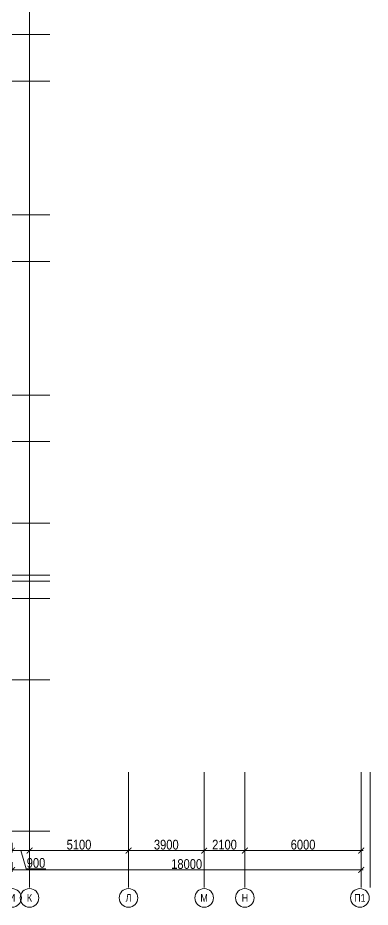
# Model space of a CAD drawing. Header units: millimetres. Extents: x -65509 to 912790, y 446 to 713294.
# Drawn here: x 27776 to 45940, y 174451 to 220347 of the extents above; entities that cross this region are included whole.
import ezdxf
from ezdxf.enums import TextEntityAlignment as Align

# ---------------------------------------------------------------- set-up
doc = ezdxf.new("R2010")
doc.units = ezdxf.units.MM
doc.linetypes.add('CENTER2', pattern=[28.575, 19.05, -3.175, 3.175, -3.175])
doc.layers.get('Defpoints').update_dxf_attribs({"color": 250})
doc.layers.add('РД_Оси_100', color=250, linetype='Continuous', lineweight=0)
doc.layers.add('РД_Оси_размер', color=250, linetype='Continuous', lineweight=0)
doc.styles.add('style1', font='ARIALN.TTF')
doc.styles.add('ккк', font='isocpeur.ttf', dxfattribs={"width": 0.85, "oblique": 15})
doc.dimstyles.new('Dim100_ареал', dxfattribs={"dimscale": 100, "dimtxt": 2.5, "dimasz": 1, "dimexe": 1, "dimexo": 1, "dimgap": 0.5, "dimtad": 1, "dimzin": 12, "dimdsep": 46, "dimtxsty": 'style1', "dimblk": 'ARCHTICK', "dimcen": 1, "dimdle": 1, "dimclrd": 256, "dimclre": 256, "dimaunit": 1, "dimadec": 0, "dimazin": 3, "dimtfac": 1, "dimtmove": 1, "dimatfit": 3, "dimldrblk": 'OPEN30', "dimfxl": 4, "dimfxlon": 1, "dimtolj": 1, "dimtzin": 0, "dimlwd": 9, "dimlwe": 9, "dimarcsym": 0})

# ---------------------------------------------------------------- blocks, each defined once
blk = doc.blocks.new('A-iden')
at = {"linetype": 'Continuous', "lineweight": 5}
blk.add_circle((0, -4), 3, dxfattribs=at)
at = {"color": 0, "linetype": 'Continuous', "lineweight": 20, "style": 'ккк', "width": 0.85}
blk.add_attdef('ID', text='', height=8, dxfattribs=at).set_placement((0.31, -3.85), align=Align.MIDDLE_CENTER)
blk = doc.blocks.new('_ArchTick')
at = {"color": 0, "linetype": 'ByBlock', "const_width": 0.15}
blk.add_lwpolyline([(-0.5, -0.5), (0.5, 0.5)], dxfattribs=at)
blk = doc.blocks.new('*D57')
at = {"layer": 'Defpoints', "color": 0, "transparency": 16777216}
for p in [(1223253, 135908), (1224153, 135908), (1224153, 134908)]:
    blk.add_point(p, dxfattribs=at)
at = {"layer": 'РД_Оси_размер', "lineweight": 9, "transparency": 16777216}
for p, q in [((1223253, 135308), (1223253, 134808)), ((1224153, 135308), (1224153, 134808)), ((1223153, 134908), (1224253, 134908)), ((1223703, 134908), (1223985, 133967)), ((1223985, 133967), (1224990, 133967))]:
    blk.add_line(p, q, dxfattribs=at)
at = {"layer": 'РД_Оси_размер', "lineweight": 9, "transparency": 16777216, "xscale": 300, "yscale": 300, "zscale": 300, "rotation": 180}
blk.add_blockref('_ArchTick', (1223253, 134908), dxfattribs=at)
at = {"layer": 'РД_Оси_размер', "lineweight": 9, "transparency": 16777216, "xscale": 300, "yscale": 300, "zscale": 300}
blk.add_blockref('_ArchTick', (1224153, 134908), dxfattribs=at)
at = {"layer": 'РД_Оси_размер', "color": 0, "transparency": 16777216, "insert": (1224487, 134272), "char_height": 500, "attachment_point": 5, "style": 'style1'}
blk.add_mtext('\\A1;900', dxfattribs=at)
blk = doc.blocks.new('_Open30')
at = {"color": 0, "linetype": 'ByBlock', "lineweight": -2}
for p, q in [((-1, 0.27), (0, 0)), ((0, 0), (-1, -0.27)), ((0, 0), (-1, 0))]:
    blk.add_line(p, q, dxfattribs=at)
blk = doc.blocks.new('*D58')
at = {"layer": 'Defpoints', "color": 0, "transparency": 16777216}
for p in [(1224153, 135908), (1229253, 135908), (1229253, 134908)]:
    blk.add_point(p, dxfattribs=at)
at = {"layer": 'РД_Оси_размер', "lineweight": 9, "transparency": 16777216}
for p, q in [((1224153, 135308), (1224153, 134808)), ((1229253, 135308), (1229253, 134808)), ((1224053, 134908), (1229353, 134908))]:
    blk.add_line(p, q, dxfattribs=at)
at = {"layer": 'РД_Оси_размер', "lineweight": 9, "transparency": 16777216, "xscale": 300, "yscale": 300, "zscale": 300, "rotation": 180}
blk.add_blockref('_ArchTick', (1224153, 134908), dxfattribs=at)
at = {"layer": 'РД_Оси_размер', "lineweight": 9, "transparency": 16777216, "xscale": 300, "yscale": 300, "zscale": 300}
blk.add_blockref('_ArchTick', (1229253, 134908), dxfattribs=at)
at = {"layer": 'РД_Оси_размер', "color": 0, "transparency": 16777216, "insert": (1226703, 135213), "char_height": 500, "attachment_point": 5, "style": 'style1'}
blk.add_mtext('\\A1;5100', dxfattribs=at)
blk = doc.blocks.new('*D59')
at = {"layer": 'Defpoints', "color": 0, "transparency": 16777216}
for p in [(1229253, 135908), (1233153, 135908), (1233153, 134908)]:
    blk.add_point(p, dxfattribs=at)
at = {"layer": 'РД_Оси_размер', "lineweight": 9, "transparency": 16777216}
for p, q in [((1229253, 135308), (1229253, 134808)), ((1233153, 135308), (1233153, 134808)), ((1229153, 134908), (1233253, 134908))]:
    blk.add_line(p, q, dxfattribs=at)
at = {"layer": 'РД_Оси_размер', "lineweight": 9, "transparency": 16777216, "xscale": 300, "yscale": 300, "zscale": 300, "rotation": 180}
blk.add_blockref('_ArchTick', (1229253, 134908), dxfattribs=at)
at = {"layer": 'РД_Оси_размер', "lineweight": 9, "transparency": 16777216, "xscale": 300, "yscale": 300, "zscale": 300}
blk.add_blockref('_ArchTick', (1233153, 134908), dxfattribs=at)
at = {"layer": 'РД_Оси_размер', "color": 0, "transparency": 16777216, "insert": (1231203, 135213), "char_height": 500, "attachment_point": 5, "style": 'style1'}
blk.add_mtext('\\A1;3900', dxfattribs=at)
blk = doc.blocks.new('*D60')
at = {"layer": 'Defpoints', "color": 0, "transparency": 16777216}
for p in [(1233153, 135908), (1235253, 135908), (1235253, 134908)]:
    blk.add_point(p, dxfattribs=at)
at = {"layer": 'РД_Оси_размер', "lineweight": 9, "transparency": 16777216}
for p, q in [((1233153, 135308), (1233153, 134808)), ((1235253, 135308), (1235253, 134808)), ((1233053, 134908), (1235353, 134908))]:
    blk.add_line(p, q, dxfattribs=at)
at = {"layer": 'РД_Оси_размер', "lineweight": 9, "transparency": 16777216, "xscale": 300, "yscale": 300, "zscale": 300, "rotation": 180}
blk.add_blockref('_ArchTick', (1233153, 134908), dxfattribs=at)
at = {"layer": 'РД_Оси_размер', "lineweight": 9, "transparency": 16777216, "xscale": 300, "yscale": 300, "zscale": 300}
blk.add_blockref('_ArchTick', (1235253, 134908), dxfattribs=at)
at = {"layer": 'РД_Оси_размер', "color": 0, "transparency": 16777216, "insert": (1234203, 135213), "char_height": 500, "attachment_point": 5, "style": 'style1'}
blk.add_mtext('\\A1;2100', dxfattribs=at)
blk = doc.blocks.new('*D61')
at = {"layer": 'Defpoints', "color": 0, "transparency": 16777216}
for p in [(1235253, 135908), (1241253, 135908), (1241253, 134908)]:
    blk.add_point(p, dxfattribs=at)
at = {"layer": 'РД_Оси_размер', "lineweight": 9, "transparency": 16777216}
for p, q in [((1235253, 135308), (1235253, 134808)), ((1241253, 135308), (1241253, 134808)), ((1235153, 134908), (1241353, 134908))]:
    blk.add_line(p, q, dxfattribs=at)
at = {"layer": 'РД_Оси_размер', "lineweight": 9, "transparency": 16777216, "xscale": 300, "yscale": 300, "zscale": 300, "rotation": 180}
blk.add_blockref('_ArchTick', (1235253, 134908), dxfattribs=at)
at = {"layer": 'РД_Оси_размер', "lineweight": 9, "transparency": 16777216, "xscale": 300, "yscale": 300, "zscale": 300}
blk.add_blockref('_ArchTick', (1241253, 134908), dxfattribs=at)
at = {"layer": 'РД_Оси_размер', "color": 0, "transparency": 16777216, "insert": (1238253, 135213), "char_height": 500, "attachment_point": 5, "style": 'style1'}
blk.add_mtext('\\A1;6000', dxfattribs=at)
blk = doc.blocks.new('*D118')
at = {"layer": 'Defpoints', "color": 0, "transparency": 16777216}
for p in [(1241253, 222414), (1223253, 135908), (1241253, 133908)]:
    blk.add_point(p, dxfattribs=at)
at = {"layer": 'РД_Оси_размер', "lineweight": 9, "transparency": 16777216}
for p, q in [((1223253, 134308), (1223253, 133808)), ((1241253, 134308), (1241253, 133808)), ((1223153, 133908), (1241353, 133908))]:
    blk.add_line(p, q, dxfattribs=at)
at = {"layer": 'РД_Оси_размер', "lineweight": 9, "transparency": 16777216, "xscale": 300, "yscale": 300, "zscale": 300, "rotation": 180}
blk.add_blockref('_ArchTick', (1223253, 133908), dxfattribs=at)
at = {"layer": 'РД_Оси_размер', "lineweight": 9, "transparency": 16777216, "xscale": 300, "yscale": 300, "zscale": 300}
blk.add_blockref('_ArchTick', (1241253, 133908), dxfattribs=at)
at = {"layer": 'РД_Оси_размер', "color": 0, "transparency": 16777216, "insert": (1232253, 134213), "char_height": 500, "attachment_point": 5, "style": 'style1'}
blk.add_mtext('\\A1;18000', dxfattribs=at)
blk = doc.blocks.new('оси_рен')
at = {"layer": 'РД_Оси_100', "color": 251, "linetype": 'CENTER2', "true_color": 0x636466}
for p, q in [((1225207.916, 177013.25), (1189697.958, 177013.25)), ((1225207.916, 174613.25), (1189697.958, 174613.25)), ((1225207.916, 167713.25), (1189697.958, 167713.25)), ((1225207.916, 165313.25), (1189697.958, 165313.25)), ((1225207.916, 158413.25), (1189697.958, 158413.25)), ((1225207.916, 156013.25), (1189697.958, 156013.25)), ((1225207.916, 151813.25), (1189697.958, 151813.25)), ((1189697.958, 143713.25), (1225207.916, 143713.25)), ((1233152.916, 133007.755), (1233152.916, 138964.071)), ((1235252.916, 133007.755), (1235252.916, 138964.071)), ((1189697.958, 135913.25), (1225207.916, 135913.25))]:
    blk.add_line(p, q, dxfattribs=at)
for points in [[(1224152.916, 135913.25), (1224152.916, 223268.25)], [(1225207.916, 149113.25), (1190197.958, 149113.25), (1189697.958, 149263.25)], [(1225207.916, 148813.25), (1190197.958, 148813.25), (1189697.958, 148663.25)], [(1225207.916, 147913.25), (1189697.958, 147913.25)], [(1224152.916, 133007.755), (1224152.916, 138964.071)], [(1229252.916, 138964.071), (1229252.916, 133007.755)], [(1241252.916, 138964.071), (1241252.916, 132999.297)], [(1241712.916, 132999.65), (1241712.916, 138964.071)]]:
    blk.add_lwpolyline(points, dxfattribs=at)
at = {"layer": 'РД_Оси_100', "color": 251, "true_color": 0x636466}
ref = blk.add_blockref('A-iden', (1223252.916, 133107.755), dxfattribs=dict(at, xscale=160, yscale=160))
ref.add_attrib('ID', 'И', dxfattribs={"layer": '0', "linetype": 'Continuous', "height": 400, "style": 'style1'}).set_placement((1223252.916, 132467.755), align=Align.MIDDLE)
ref = blk.add_blockref('A-iden', (1224152.182, 133107.755), dxfattribs=dict(at, xscale=160, yscale=160))
ref.add_attrib('ID', 'К', dxfattribs={"layer": '0', "linetype": 'Continuous', "height": 400, "style": 'style1'}).set_placement((1224152.182, 132467.755), align=Align.MIDDLE)
ref = blk.add_blockref('A-iden', (1229252.916, 133107.755), dxfattribs=dict(at, xscale=160, yscale=160))
ref.add_attrib('ID', 'Л', dxfattribs={"layer": '0', "linetype": 'Continuous', "height": 400, "style": 'style1'}).set_placement((1229252.916, 132467.755), align=Align.MIDDLE)
ref = blk.add_blockref('A-iden', (1233152.916, 133107.755), dxfattribs=dict(at, xscale=160, yscale=160))
ref.add_attrib('ID', 'М', dxfattribs={"layer": '0', "linetype": 'Continuous', "height": 400, "style": 'style1'}).set_placement((1233152.916, 132467.755), align=Align.MIDDLE)
ref = blk.add_blockref('A-iden', (1235252.916, 133107.755), dxfattribs=dict(at, xscale=160, yscale=160))
ref.add_attrib('ID', 'Н', dxfattribs={"layer": '0', "linetype": 'Continuous', "height": 400, "style": 'style1'}).set_placement((1235252.916, 132467.755), align=Align.MIDDLE)
ref = blk.add_blockref('A-iden', (1241182.182, 133107.755), dxfattribs=dict(at, xscale=160, yscale=160))
ref.add_attrib('ID', 'П1', dxfattribs={"layer": '0', "linetype": 'Continuous', "height": 400, "style": 'style1'}).set_placement((1241182.182, 132467.755), align=Align.MIDDLE)
at = {"layer": 'РД_Оси_размер', "color": 251, "true_color": 0x636466}
for base, p1, p2, picture, middle in [((1241252.916, 133907.755), (1223252.916, 135907.755), (1241252.916, 222413.947), '*D118', (1232252.916, 134213.041)), ((1224152.916, 134907.755), (1223252.916, 135907.755), (1224152.916, 135907.755), '*D57', (1224035.173, 134272.182)), ((1229252.916, 134907.755), (1224152.916, 135907.755), (1229252.916, 135907.755), '*D58', (1226702.916, 135213.041)), ((1233152.916, 134907.755), (1229252.916, 135907.755), (1233152.916, 135907.755), '*D59', (1231202.916, 135213.041)), ((1235252.916, 134907.755), (1233152.916, 135907.755), (1235252.916, 135907.755), '*D60', (1234202.916, 135213.041)), ((1241252.916, 134907.755), (1235252.916, 135907.755), (1241252.916, 135907.755), '*D61', (1238252.916, 135213.041))]:
    dim = blk.add_linear_dim(base=base, p1=p1, p2=p2, dimstyle='Dim100_ареал', override={"dimtxt": 5, "dimasz": 3}, dxfattribs=at)
    dim.commit()
    dim.dimension.update_dxf_attribs({"geometry": picture, "text_midpoint": middle})

msp = doc.modelspace()

# ---------------------------------------------------------------- block references
msp.add_blockref('оси_рен', (-1195772.915, 42463.738))

doc.saveas('drawing.dxf')
